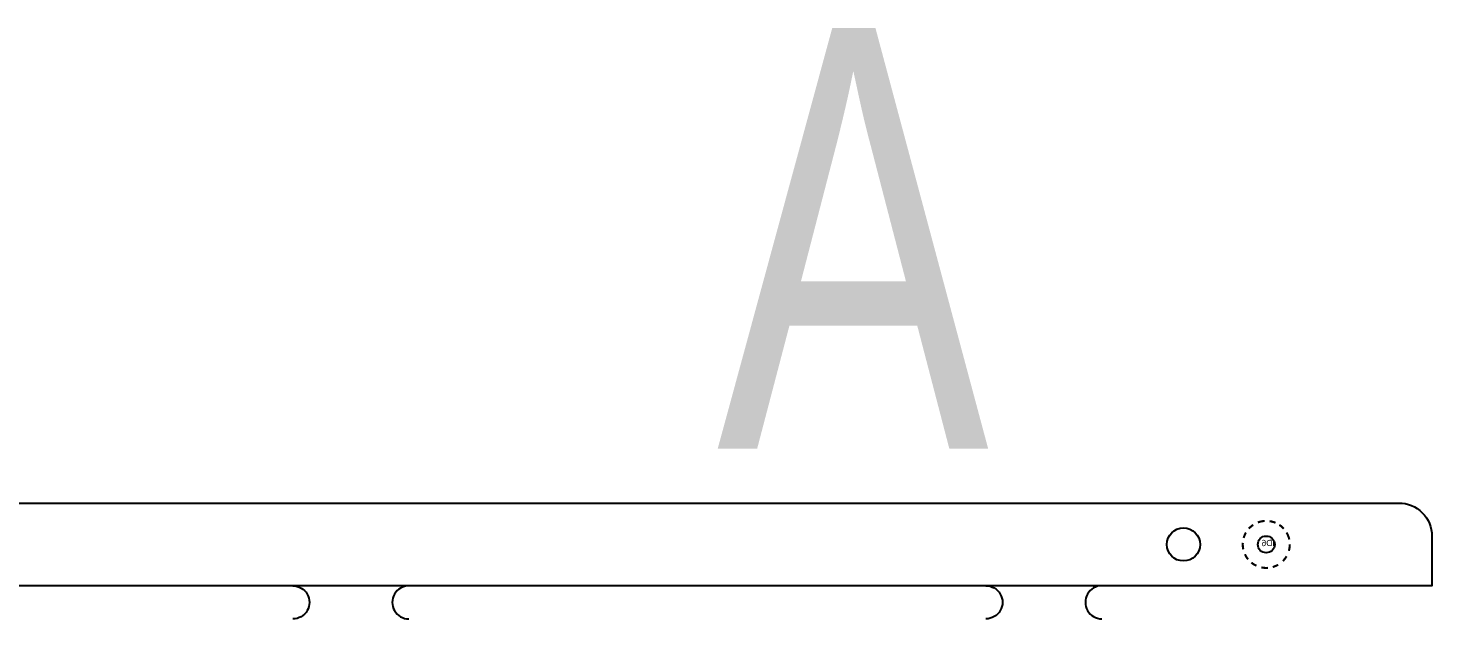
# Model space of a CAD drawing. Extents: x -91 to 82, y -70 to 91.
# Drawn here: x -3.2 to 81.5, y 52.5 to 88.2 of the extents above; entities that cross this region are included whole.
import ezdxf

# ---------------------------------------------------------------- set-up
doc = ezdxf.new("R2010")
doc.units = 0
for name, color, linetype in [('BG_OUTLINE', 254, 'CONTINUOUS'), ('PG_SILKSCREEN_BOTTOM', 143, 'CONTINUOUS'), ('PIN_BOTTOM', 1, 'CONTINUOUS'), ('RD_ASSEMBLY_BOTTOM', 2, 'CONTINUOUS')]:
    doc.layers.add(name, color=color, linetype=linetype)

msp = doc.modelspace()

# ---------------------------------------------------------------- linework, layer by layer
at = {"layer": 'BG_OUTLINE'}
for points in [[(-65.731136, 54.500018), (-90.532204, 54.500018), (-90.532204, 57.500012, -0.414214), (-88.532208, 59.500008), (79.499968, 59.500008, -0.414214), (81.499964, 57.500012), (81.499964, 54.500018), (-10.026904, 54.500018)], [(12.739624, 54.501288, -1.000016), (12.739624, 52.501292)], [(19.739102, 54.501288, 1.000016), (19.739102, 52.501292)], [(54.578504, 54.503828, -1.000016), (54.578504, 52.503832)], [(61.577982, 54.503828, 1.000016), (61.577982, 52.503832)]]:
    msp.add_lwpolyline(points, format="xyb", dxfattribs=at)
for points in [[(21.268944, 54.500018), (-3.532124, 54.500018)], [(60.67298, 54.500018), (47.869094, 54.500018)]]:
    msp.add_lwpolyline(points, dxfattribs=at)
at = {"layer": 'PG_SILKSCREEN_BOTTOM', "const_width": 0.127}
for points in [[(70.990206, 58.325258, -0.074119), (71.398892, 58.41619)], [(70.134734, 57.39003, -0.062517), (70.273418, 57.715404)], [(70.449186, 57.95518, -0.061338), (70.71233, 58.181494)], [(71.700898, 58.405522, -0.065827), (72.059292, 58.304938)], [(72.287384, 58.18124, -0.062613), (72.555354, 57.949592)], [(72.726296, 57.71515, -0.079392), (72.888094, 57.29732)], [(70.102984, 56.745886, -0.061689), (70.083172, 57.094374)], [(70.11162, 56.702452, -0.007798), (70.102984, 56.745886)], [(72.91959, 56.999886, -0.069654), (72.86498, 56.609996)], [(70.40118, 56.100726, -0.063426), (70.21068, 56.404764)], [(70.904862, 55.710836, -0.063405), (70.600824, 55.901082)], [(72.726296, 56.284622, -0.064425), (72.503792, 55.996078)], [(71.601076, 55.583582, -0.0707), (71.20255, 55.611522)], [(72.215248, 55.773574, -0.062525), (71.889874, 55.63489)]]:
    msp.add_lwpolyline(points, format="xyb", dxfattribs=at)
at = {"layer": 'PIN_BOTTOM'}
for centre, radius in [((66.499994, 56.999886), 0.999998), ((71.499984, 56.999886), 0.508)]:
    msp.add_circle(centre, radius, dxfattribs=at)

# ---------------------------------------------------------------- texts
at = {"layer": 'BG_OUTLINE', "width": 0.725}
msp.add_text('A', height=25.4, dxfattribs=at).set_placement((38.33622, 62.77483))
at = {"layer": 'RD_ASSEMBLY_BOTTOM', "text_generation_flag": 2}
msp.add_text('ID6', height=0.381, dxfattribs=at).set_placement((72.009, 56.896))

doc.saveas('drawing.dxf')
